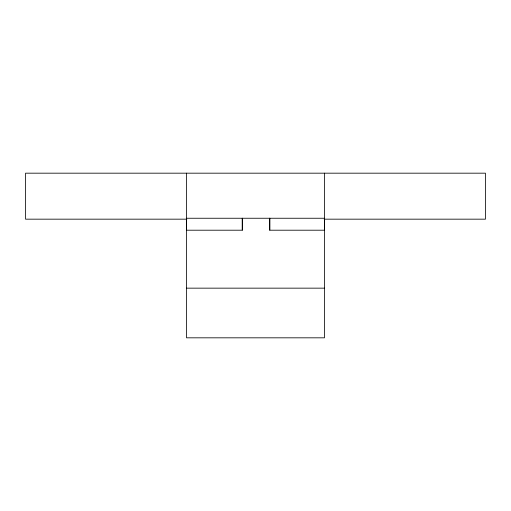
<?xml version="1.0" encoding="UTF-8"?>
<svg xmlns="http://www.w3.org/2000/svg" width="511" height="511" viewBox="0 0 511 511"><rect width="100%" height="100%" fill="white"/><g stroke="black" fill="none" stroke-linecap="round" stroke-linejoin="round"><path stroke-width="0.77" d="M186.515 173.178L186.515 337.822L324.485 337.822L324.485 173.178M242.297 230.206L242.297 218.248L242.297 230.206L186.515 230.206L186.515 218.248L324.485 218.248L324.485 230.206L269.757 230.206L269.757 218.248L269.757 230.206M186.828 219.168L25.55 219.168L25.55 173.178L485.45 173.178L485.45 219.168L324.172 219.168M186.515 288.153L324.485 288.153"/></g></svg>
